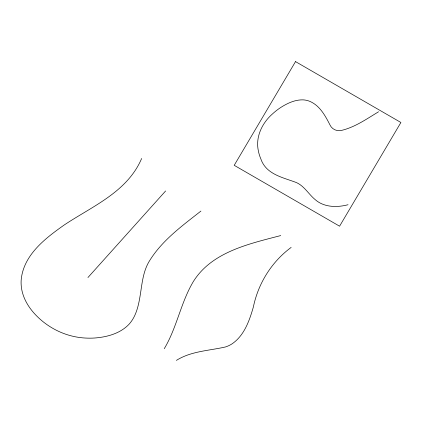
<?xml version="1.0" encoding="UTF-8"?>
<svg xmlns="http://www.w3.org/2000/svg" width="422" height="422" viewBox="0 0 422 422"><rect width="100%" height="100%" fill="white"/><g stroke="black" fill="none" stroke-linecap="round" stroke-linejoin="round"><path stroke-width="0.63" d="M141.644 158.487C127.36 191.894 92.856 205.983 64.571 224.747C45.407 238.198 23.205 255.041 21.153 280.329A40.496 39.309 20.4 0 0 21.67 289.139C24.08 302.553 33.095 313.794 43.54 322.086A75.68 73.46 20.4 0 0 53.051 328.474C62.166 333.675 72.378 336.946 82.839 337.864A75.332 73.127 20.4 0 0 94.581 338.017C106.972 337.094 120.096 333.586 128.947 324.354C135.726 316.959 138.226 306.878 139.872 297.252C141.95 285.319 142.631 272.728 148.818 261.988C161.42 240.841 181.898 226.039 200.919 211.079M164.248 348.693C176.797 327.804 180.685 303.043 193.028 282.07C211.39 251.929 249.059 243.874 280.725 235.566M87.94 277.534L165.614 190.971M291.154 247.408C271.647 261.835 258.253 283.315 253.364 307.005C249.444 320.604 244.317 335.464 232.105 343.819A27.921 27.103 20.4 0 1 225.48 346.953C208.964 350.766 191.208 351.062 176.385 360.388M378.581 111.767C366.855 118.819 355.271 127.048 341.788 130.34C337.041 131.622 331.908 129.359 329.92 124.822C325.241 115.697 319.855 105.7 309.975 101.417A20.056 19.465 20.4 0 0 303.086 99.866C294.946 99.645 287.276 103.29 280.577 107.589A66.259 64.318 20.4 0 0 272.348 114.051C262.088 123.076 255.336 137.06 258.359 150.854A39.615 38.46 20.4 0 0 260.843 158.899C266.103 174.55 283.162 177.477 296.555 182.62C304.431 186.25 308.677 194.262 315.176 199.611C324.112 207.497 337.078 207.624 348.039 204.728M295.521 61.612L234.21 165.318L339.583 226.197L400.9 122.485L295.521 61.612"/></g></svg>
